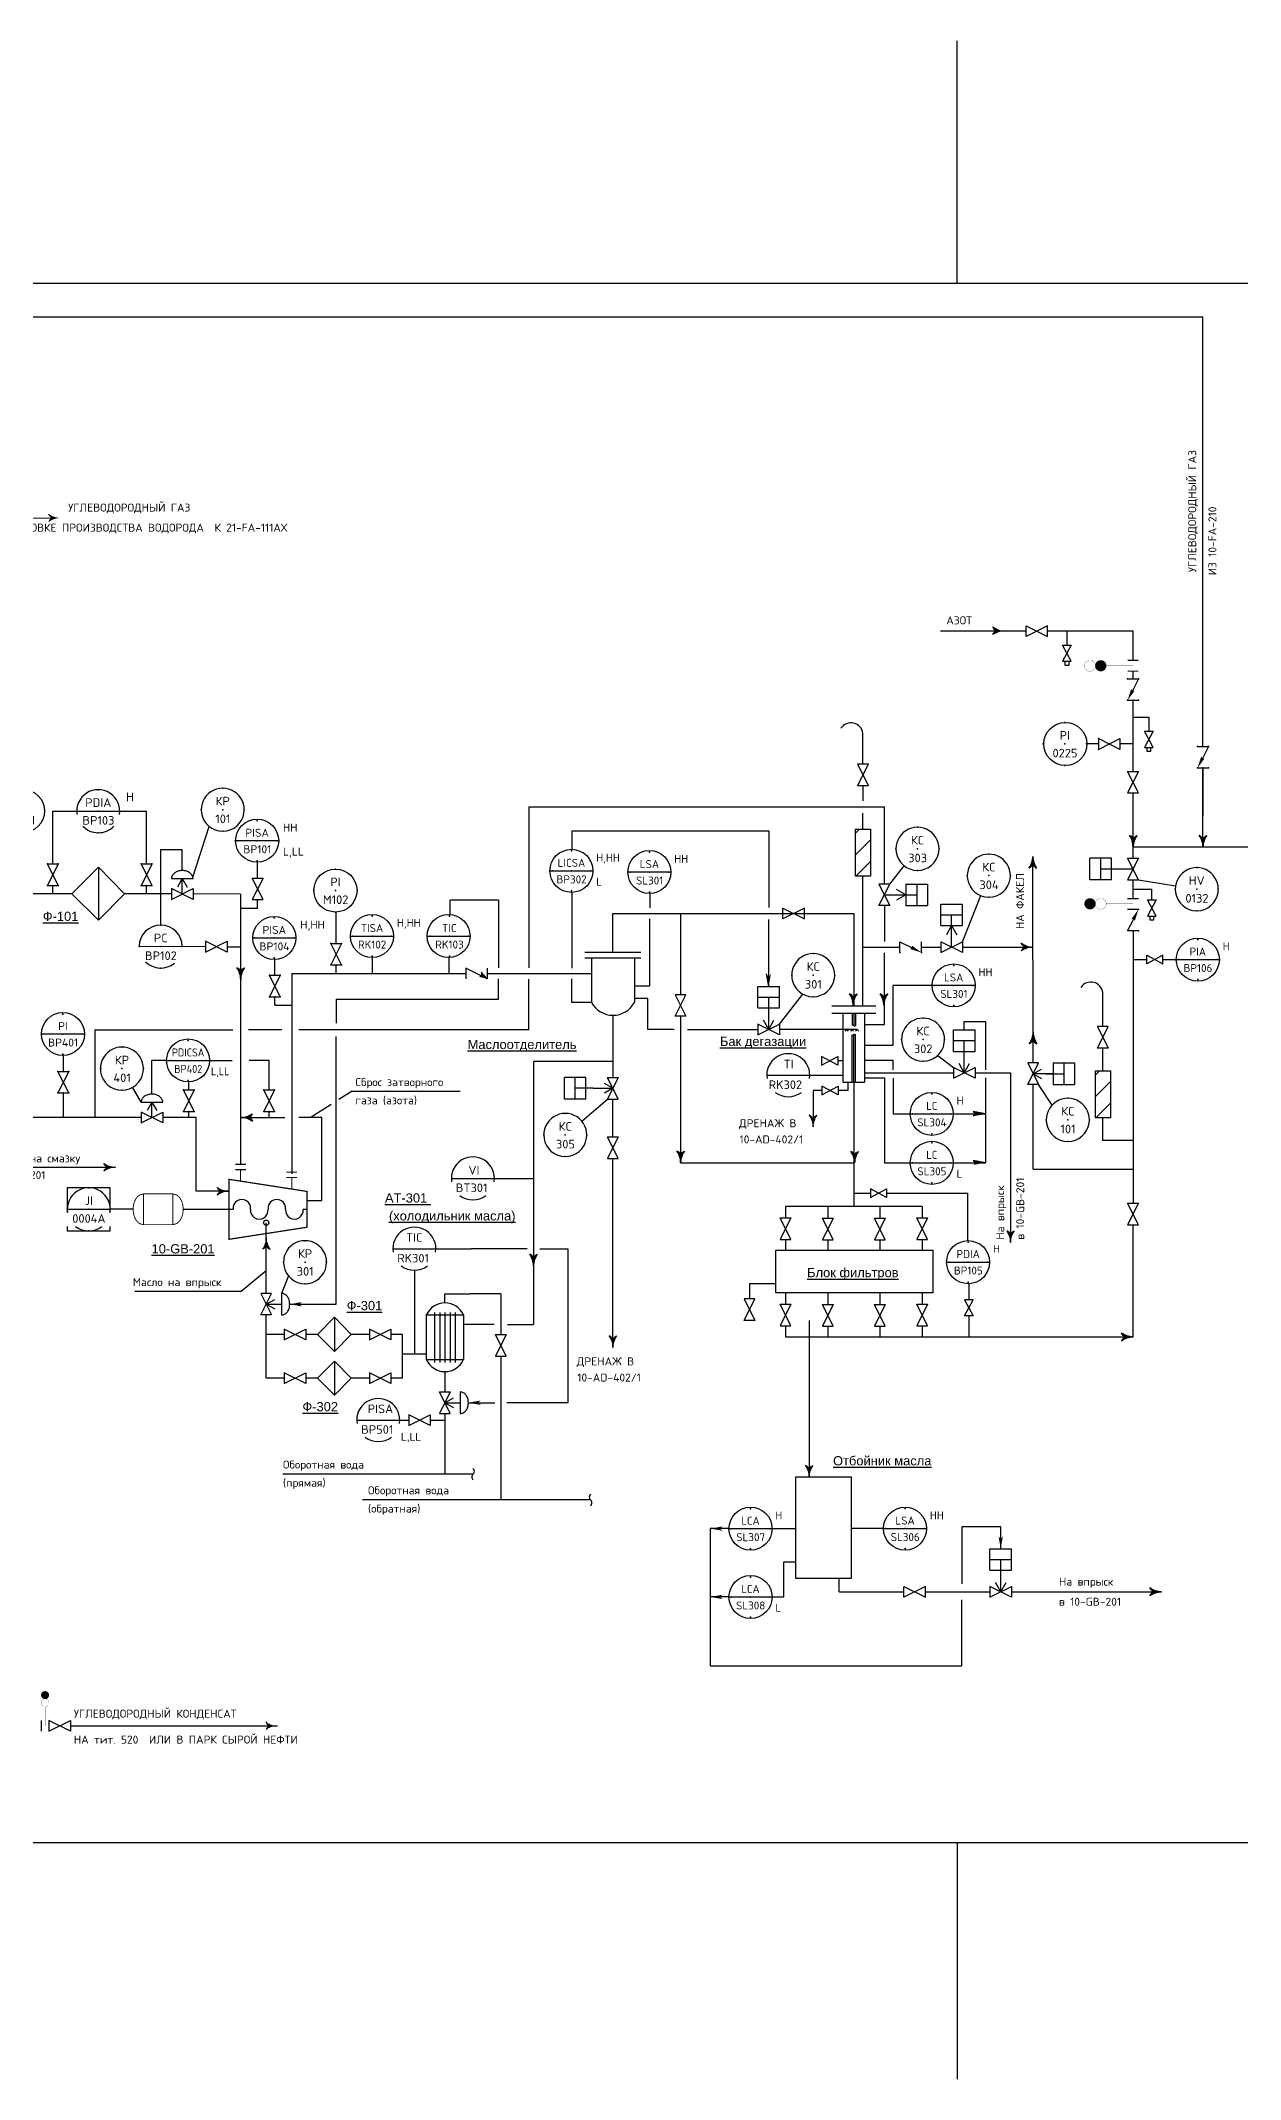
# Model space of a CAD drawing. Extents: x 71 to 279, y 48 to 143.
# Drawn here: x 217.02 to 236.52, y 48.41 to 81.53 of the extents above; entities that cross this region are included whole.
import ezdxf
from ezdxf.enums import TextEntityAlignment as Align

# ---------------------------------------------------------------- set-up
doc = ezdxf.new("R2010")
doc.units = 0
doc.header["$MEASUREMENT"] = 0
doc.linetypes.add('CENTER', pattern=[2, 1.25, -0.25, 0.25, -0.25])
doc.linetypes.add('SDASH', pattern=[0.09375, 0.046875, -0.046875])
doc.layers.get('0').update_dxf_attribs({"linetype": 'CONTINUOUS'})
for name, color, linetype in [('IN-ATTRIBS', 7, 'CONTINUOUS'), ('IN-EQUIPMENT', 7, 'CONTINUOUS'), ('IN-INST-TAP', 7, 'CONTINUOUS'), ('IN-INSTRUMENT', 7, 'SDASH'), ('IN-MAJ-PROC', 7, 'CONTINUOUS'), ('IN-MIN-PROC', 7, 'CONTINUOUS'), ('IN-TEXT', 51, 'CONTINUOUS')]:
    doc.layers.add(name, color=color, linetype=linetype)
doc.styles.add('ATTRIBS', font='SIMPLEX', dxfattribs={"width": 0.8, "height": 0.125})
doc.styles.add('HELV', font='HELV', dxfattribs={"height": 0.15})
doc.styles.add('NARROW', font='simplex', dxfattribs={"width": 0.75, "height": 0.1})
doc.styles.add('S1', font='SIMPLEX.shx')
doc.styles.add('SIMPLEX', font='SIMPLEX')

# ---------------------------------------------------------------- blocks, each defined once
blk = doc.blocks.new('BUBTEXT')
at = {"layer": 'IN-ATTRIBS'}
for p in [(0, 0.25), (-0.25, 0), (0, 0), (0.25, 0), (0, -0.25)]:
    blk.add_point(p, dxfattribs=at)
at = {"layer": 'IN-ATTRIBS', "flags": 1}
for tag, style, width, p in [('DWGNO', 'ATTRIBS', 0.8, (0.003, 0.447)), ('IDNUM', 'ATTRIBS', 0.8, (0.009, 0.584)), ('FILENO', 'ATTRIBS', 0.8, (-0.003, 0.311)), ('LOC', 'ATTRIBS', 0.8, (-0.08, -0.422)), ('SIG', 'ATTRIBS', 0.8, (-0.087, -0.563)), ('INSTALL', 'ATTRIBS', 0.8, (-0.087, -0.699)), ('DATE', 'ATTRIBS', 0.8, (-0.088, -0.969)), ('SERV', 'ATTRIBS', 0.8, (-0.083, -0.838)), ('CSYS', 'NARROW', 0.75, (-0.087, -1.243)), ('DES', 'NARROW', 0.75, (-0.087, -1.102))]:
    blk.add_attdef(tag, text='', height=0.1, dxfattribs=dict(at, style=style, width=width)).set_placement(p, align=Align.CENTER)
at = {"layer": 'IN-ATTRIBS', "style": 'ATTRIBS'}
blk.add_attdef('SYSCDV', text='', height=0.1, dxfattribs=at).set_placement((-0.312, 0.141), align=Align.RIGHT)
at = {"layer": 'IN-ATTRIBS', "style": 'ATTRIBS', "flags": 1}
blk.add_attdef('SYSCDI', text='', height=0.1, dxfattribs=at).set_placement((-0.312, 0.312), align=Align.RIGHT)
at = {"layer": 'IN-ATTRIBS', "style": 'S1'}
for tag, p in [('XT', (0.324, 0.257)), ('A1', (0.323, 0.115)), ('A2', (0.323, -0.035)), ('A3', (0.323, -0.185)), ('RES', (0.323, -0.342))]:
    blk.add_attdef(tag, p, '', height=0.1, dxfattribs=at)
for tag, p in [('INSTTYPE', (0, 0.05)), ('TAGNUM', (0.002, -0.156)), ('MD', (0.402, -0.565)), ('SZ', (0.402, -0.696))]:
    blk.add_attdef(tag, text='', height=0.1, dxfattribs=at).set_placement(p, align=Align.CENTER)
blk = doc.blocks.new('PH29B')
at = {"linetype": 'Continuous'}
blk.add_line((-0.25, 0), (0.25, 0), dxfattribs=at)
for points in [[(0.25, -0.038), (0.25, 0.25), (-0.25, 0.25), (-0.25, -0.038)], [(-0.25, -0.199), (-0.25, -0.25), (0.25, -0.25), (0.25, -0.199)]]:
    blk.add_lwpolyline(points)
for start, end in [(351.1529, 188.8471), (232.6037, 307.3963)]:
    blk.add_arc((0, 0), 0.25, start, end)
blk = doc.blocks.new('PE2')
for points in [[(0, 0, 0.150368), (0.188, 0.062, 0.150368)], [(0.125, 0, 0.206864), (0.188, 0.062, 0.206864)], [(0.125, 0, -0.206864), (0.188, -0.062, -0.206864)]]:
    blk.add_lwpolyline(points, format="xyb")
blk.add_arc((-0.008, -0.336), 0.336, 54.4623, 88.6678)
for points in [[(0, 0), (0.125, 0), (0.04, 0.003), (0.141, 0.008)], [(0, 0), (0.125, 0), (0.04, -0.003), (0.141, -0.008)], [(0.04, 0.003), (0.141, 0.008), (0.079, 0.011), (0.156, 0.019)], [(0.079, 0.011), (0.156, 0.019), (0.117, 0.024), (0.169, 0.031)], [(0.117, 0.024), (0.169, 0.031), (0.154, 0.041), (0.179, 0.046)], [(0.154, 0.041), (0.179, 0.046), (0.188, 0.062)], [(0.04, -0.003), (0.141, -0.008), (0.079, -0.011), (0.156, -0.019)], [(0.079, -0.011), (0.156, -0.019), (0.117, -0.024), (0.169, -0.031)], [(0.117, -0.024), (0.169, -0.031), (0.154, -0.041), (0.179, -0.046)], [(0.154, -0.041), (0.179, -0.046), (0.188, -0.062)]]:
    blk.add_solid(points)
blk = doc.blocks.new('VALVTEXT')
at = {"layer": 'IN-ATTRIBS'}
for p in [(0, 0.0625), (0, 0), (0.25, 0.0625), (0.25, 0), (0, -0.0625), (0.25, -0.0625)]:
    blk.add_point(p, dxfattribs=at)
at = {"layer": 'IN-ATTRIBS', "style": 'S1', "flags": 1}
for tag, p in [('DWGNO', (0.125, 0.4375)), ('IDNUM', (0.125, 0.5625)), ('FILENO', (0.125, 0.3125))]:
    blk.add_attdef(tag, text='', height=0.1, dxfattribs=at).set_placement(p, align=Align.CENTER)
at = {"layer": 'IN-ATTRIBS', "style": 'S1'}
for tag, p in [('MODE', (0.125, 0.078125)), ('SIZE', (0.125, -0.1875))]:
    blk.add_attdef(tag, text='', height=0.1, dxfattribs=at).set_placement(p, align=Align.CENTER)

msp = doc.modelspace()

# ---------------------------------------------------------------- hatches: boundary and pattern name
at = {"linetype": 'Continuous'}
h = msp.add_hatch(dxfattribs=at)
h.set_pattern_fill('ANSI31', color=256, scale=2, style=0)
h.set_pattern_definition([(45, (-0.99078, 5.6922), (-0.1767767, 0.1767767), [])])
h.paths.add_polyline_path([(230.266, 68.724), (230.509, 68.724), (230.509, 67.956), (230.266, 67.956)])
h = msp.add_hatch()
h.set_pattern_fill('ANSI35', color=2, scale=0.00014, style=0)
h.set_pattern_definition([(45, (-772.4184679, -356.5073298), (-0.0006286179285, 0.0006286179285), []), (45, (-772.4178393, -356.5073298), (-0.0006286179285, 0.0006286179285), [0.00111125, -0.00022225, 0, -0.00022225])])
edge = h.paths.add_edge_path()
edge.add_line((224.28, 66.29), (224.179, 66.398))
edge.add_line((224.145, 66.321), (224.277, 66.292))
edge.add_line((224.179, 66.343), (224.145, 66.321))
edge.add_line((224.179, 66.398), (224.179, 66.343))
h = msp.add_hatch(color=256, dxfattribs=at)
h.paths.add_polyline_path([(228.855, 66.321), (228.855, 66.166), (228.891, 66.369)])
h.paths.add_polyline_path([(228.819, 66.369), (228.855, 66.166), (228.855, 66.321)])
h = msp.add_hatch(dxfattribs=at)
h.set_pattern_fill('ANSI31', color=256, scale=2, style=0)
h.set_pattern_definition([(45, (2.9105, 1.76533), (-0.1767767, 0.1767767), [])])
h.paths.add_polyline_path([(234.167, 64.797), (234.41, 64.797), (234.41, 64.029), (234.167, 64.029)])
h = msp.add_hatch(color=256, dxfattribs=at)
h.paths.add_polyline_path([(232.226, 64.096), (232.381, 64.096), (232.178, 64.132)])
h.paths.add_polyline_path([(232.178, 64.061), (232.381, 64.096), (232.226, 64.096)])
h = msp.add_hatch(color=256, dxfattribs=at)
h.paths.add_polyline_path([(232.226, 63.301), (232.381, 63.301), (232.178, 63.337)])
h.paths.add_polyline_path([(232.178, 63.265), (232.381, 63.301), (232.226, 63.301)])
h = msp.add_hatch(color=256, dxfattribs=at)
h.paths.add_polyline_path([(221.271, 60.966), (221.223, 61.002), (221.069, 61.002)])
h.paths.add_polyline_path([(221.069, 61.002), (221.223, 61.002), (221.271, 61.038)])
h = msp.add_hatch(color=256, dxfattribs=at)
h.paths.add_polyline_path([(224.175, 59.365), (224.127, 59.401), (223.973, 59.401)])
h.paths.add_polyline_path([(223.973, 59.401), (224.127, 59.401), (224.175, 59.437)])
h = msp.add_hatch(color=256, dxfattribs=at)
h.paths.add_polyline_path([(228.108, 57.32), (228.06, 57.356), (227.906, 57.356)])
h.paths.add_polyline_path([(227.906, 57.356), (228.06, 57.356), (228.108, 57.391)])
h = msp.add_hatch(color=256, dxfattribs=at)
h.paths.add_polyline_path([(232.663, 57.231), (232.627, 57.183), (232.627, 57.029)])
h.paths.add_polyline_path([(232.627, 57.029), (232.627, 57.183), (232.591, 57.231)])
h = msp.add_hatch(color=256, dxfattribs=at)
h.paths.add_polyline_path([(228.108, 56.21), (228.06, 56.245), (227.906, 56.245)])
h.paths.add_polyline_path([(227.906, 56.245), (228.06, 56.245), (228.108, 56.281)])

# ---------------------------------------------------------------- linework, layer by layer
at = {"color": 6, "linetype": 'Continuous'}
for p, q in [((71.634, 77.594), (266.486, 77.594)), ((217.959, 68.102), (217.959, 67.241)), ((225.867, 66.63), (226.777, 66.63)), ((225.869, 66.723), (226.778, 66.723)), ((225.975, 66.63), (225.975, 65.905)), ((226.672, 66.63), (226.672, 65.905)), ((230.597, 65.843), (229.88, 65.843)), ((230.597, 65.726), (229.88, 65.726)), ((230.062, 65.726), (230.062, 64.608)), ((230.415, 65.726), (230.415, 64.608)), ((230.062, 64.608), (230.415, 64.608)), ((219.337, 62.544), (220.148, 62.544)), ((221.287, 62.544), (221.35, 62.544)), ((221.798, 60.79), (221.798, 60.236)), ((223.289, 60.827), (223.289, 60.103)), ((223.894, 60.827), (223.894, 60.103)), ((221.798, 60.077), (221.798, 59.523)), ((71.634, 52.255), (266.486, 52.255))]:
    msp.add_line(p, q, dxfattribs=at)
at = {"color": 5, "linetype": 'Continuous'}
for p, q in [((165.284, 77.048), (235.915, 77.048)), ((235.915, 70.066), (235.915, 77.048)), ((215.745, 73.775), (217.216, 73.778)), ((233.038, 71.94), (231.649, 71.94)), ((234.778, 71.94), (233.388, 71.94)), ((233.703, 71.94), (233.703, 71.711)), ((234.778, 71.464), (234.778, 71.94)), ((234.778, 71.166), (234.778, 71.289)), ((234.778, 69.66), (234.778, 70.816)), ((230.387, 69.777), (230.387, 70.278)), ((234.778, 70.542), (235.034, 70.542)), ((235.034, 70.542), (235.034, 70.314)), ((230.387, 69.427), (230.387, 69.183)), ((234.778, 68.431), (234.778, 69.31)), ((224.954, 69.083), (230.736, 69.083)), ((224.954, 69.083), (224.954, 66.469)), ((230.387, 68.724), (230.387, 68.982)), ((230.736, 67.829), (230.736, 69.083)), ((233.154, 64.922), (233.149, 68.277)), ((230.387, 65.843), (230.387, 67.956)), ((234.778, 67.747), (235.083, 67.747)), ((230.736, 67.479), (230.736, 66.897)), ((230.387, 66.804), (230.989, 66.804)), ((230.736, 65.547), (230.736, 66.711)), ((231.339, 66.804), (231.653, 66.804)), ((232.003, 66.804), (233.151, 66.805)), ((224.954, 65.463), (224.954, 66.286)), ((226.89, 65.969), (226.672, 65.969)), ((226.89, 65.466), (226.89, 65.969)), ((234.288, 65.515), (234.288, 66.067)), ((226.324, 65.697), (226.324, 64.686)), ((217.9, 65.463), (220.144, 65.463)), ((217.9, 65.463), (217.9, 64.035)), ((220.941, 65.463), (220.398, 65.463)), ((224.954, 65.463), (221.218, 65.463)), ((227.319, 65.466), (226.89, 65.466)), ((227.535, 65.466), (228.68, 65.466)), ((230.293, 65.466), (229.03, 65.466)), ((230.415, 65.547), (230.736, 65.547)), ((226.324, 64.946), (225.033, 64.946)), ((225.033, 64.946), (225.033, 60.672)), ((234.288, 64.797), (234.288, 65.165)), ((230.14, 64.608), (230.14, 64.473)), ((230.415, 64.761), (231.859, 64.761)), ((232.209, 64.761), (232.787, 64.761)), ((232.787, 64.761), (232.787, 62.007)), ((229.721, 64.473), (229.577, 64.473)), ((229.577, 64.473), (229.577, 63.932)), ((230.14, 64.473), (229.983, 64.473)), ((233.154, 63.197), (233.154, 64.572)), ((218.655, 64.035), (216.532, 64.035)), ((219.549, 64.035), (219.005, 64.035)), ((219.549, 62.837), (219.549, 64.035)), ((220.271, 64.035), (220.989, 64.035)), ((221.589, 64.035), (221.216, 64.035)), ((221.589, 62.689), (221.589, 64.035)), ((234.288, 63.661), (234.288, 64.029)), ((234.778, 63.661), (234.288, 63.661)), ((212.216, 63.227), (218.236, 63.227)), ((233.154, 63.197), (234.778, 63.197)), ((220.084, 62.837), (219.549, 62.837)), ((221.35, 62.689), (221.589, 62.689)), ((220.688, 61.177), (220.688, 62.326)), ((229.128, 62.588), (229.128, 62.406)), ((229.817, 62.588), (229.817, 62.4)), ((230.66, 62.588), (230.66, 62.4)), ((231.349, 62.588), (231.349, 62.406)), ((229.128, 62.056), (229.128, 61.875)), ((229.817, 62.056), (229.817, 61.868)), ((230.66, 62.056), (230.66, 61.868)), ((231.349, 62.056), (231.349, 61.875)), ((228.544, 61.332), (228.544, 61.087)), ((228.973, 61.332), (228.544, 61.332)), ((223.592, 61.023), (223.592, 61.171)), ((223.592, 61.171), (224.003, 61.171)), ((224.503, 61.171), (224.003, 61.171)), ((224.503, 61.171), (224.503, 60.509)), ((229.128, 61.185), (229.128, 61.003)), ((229.817, 61.185), (229.817, 60.997)), ((230.66, 61.185), (230.66, 60.997)), ((231.349, 61.185), (231.349, 61.003)), ((220.688, 59.798), (220.688, 60.827)), ((224.394, 60.672), (223.894, 60.672)), ((224.612, 60.672), (225.033, 60.672)), ((229.128, 60.653), (229.128, 60.471)), ((229.513, 60.737), (229.513, 58.195)), ((229.817, 60.653), (229.817, 60.465)), ((230.66, 60.653), (230.66, 60.465)), ((231.349, 60.653), (231.349, 60.471)), ((220.981, 60.511), (220.688, 60.511)), ((221.519, 60.511), (221.331, 60.511)), ((222.364, 60.511), (222.07, 60.511)), ((222.901, 60.511), (222.714, 60.511)), ((222.901, 59.798), (222.901, 60.511)), ((223.289, 60.19), (222.901, 60.19)), ((224.503, 60.159), (224.503, 57.821)), ((220.981, 59.798), (220.688, 59.798)), ((221.519, 59.798), (221.331, 59.798)), ((222.364, 59.798), (222.07, 59.798)), ((222.901, 59.798), (222.714, 59.798)), ((223.592, 59.907), (223.592, 59.576)), ((223.592, 59.226), (223.592, 58.24)), ((224.049, 58.24), (220.955, 58.24)), ((225.959, 57.821), (222.251, 57.821)), ((230.002, 56.329), (230.002, 56.547)), ((230.002, 56.329), (231.052, 56.329)), ((231.402, 56.329), (232.452, 56.329)), ((232.802, 56.329), (235.24, 56.329))]:
    msp.add_line(p, q, dxfattribs=at)
at = {"color": 2}
for p, q in [((233.633, 71.711), (233.773, 71.711)), ((233.773, 71.711), (233.633, 71.449)), ((233.773, 71.449), (233.633, 71.711)), ((233.633, 71.449), (233.773, 71.449)), ((234.69, 70.816), (234.865, 70.816)), ((235.104, 70.051), (234.964, 70.314)), ((235.104, 70.314), (234.964, 70.051)), ((234.964, 70.314), (235.104, 70.314)), ((234.964, 70.051), (235.104, 70.051)), ((235.827, 69.716), (236.002, 69.716)), ((234.078, 67.898), (234.078, 68.248)), ((234.428, 68.248), (234.078, 68.248)), ((234.253, 67.898), (234.253, 68.248)), ((234.428, 67.898), (234.428, 68.248)), ((219.148, 67.918), (219.498, 67.918)), ((219.323, 67.668), (219.323, 67.918)), ((234.778, 68.073), (234.253, 68.073)), ((217.218, 67.669), (217.218, 67.806)), ((218.743, 67.668), (218.743, 67.806)), ((220.547, 67.439), (220.547, 67.577)), ((230.736, 67.654), (231.261, 67.654)), ((231.086, 67.829), (231.436, 67.829)), ((231.086, 67.829), (231.086, 67.479)), ((231.261, 67.829), (231.261, 67.479)), ((231.436, 67.829), (231.436, 67.479)), ((234.428, 67.898), (234.078, 67.898)), ((234.69, 67.596), (234.865, 67.596)), ((231.086, 67.479), (231.436, 67.479)), ((231.653, 67.504), (232.003, 67.504)), ((231.653, 67.154), (231.653, 67.504)), ((231.653, 67.329), (232.003, 67.329)), ((231.828, 66.804), (231.828, 67.329)), ((232.003, 67.154), (232.003, 67.504)), ((234.865, 67.418), (234.69, 67.418)), ((235.153, 67.572), (235.013, 67.309)), ((235.153, 67.309), (235.013, 67.572)), ((235.013, 67.572), (235.153, 67.572)), ((235.013, 67.309), (235.153, 67.309)), ((231.653, 67.154), (232.003, 67.154)), ((231.339, 66.717), (231.339, 66.892)), ((235, 66.673), (235.262, 66.533)), ((235.262, 66.673), (235, 66.533)), ((235, 66.533), (235, 66.673)), ((235.262, 66.533), (235.262, 66.673)), ((221.825, 66.377), (221.825, 66.515)), ((224.28, 66.29), (223.93, 66.465)), ((223.93, 66.465), (223.93, 66.29)), ((224.28, 66.29), (224.179, 66.398)), ((224.28, 66.465), (224.28, 66.29)), ((220.826, 65.86), (220.826, 65.998)), ((228.68, 65.816), (228.68, 66.166)), ((228.68, 66.166), (229.03, 66.166)), ((228.68, 65.991), (229.03, 65.991)), ((228.855, 65.466), (228.855, 65.991)), ((229.03, 65.816), (229.03, 66.166)), ((228.68, 65.816), (229.03, 65.816)), ((231.859, 65.461), (232.209, 65.461)), ((231.859, 65.111), (231.859, 65.461)), ((231.859, 65.286), (232.209, 65.286)), ((232.034, 64.761), (232.034, 65.286)), ((232.209, 65.111), (232.209, 65.461)), ((229.716, 65.025), (229.716, 64.885)), ((229.716, 64.885), (229.978, 65.025)), ((229.978, 64.885), (229.716, 65.025)), ((229.978, 65.025), (229.978, 64.885)), ((231.859, 65.111), (232.209, 65.111)), ((225.884, 64.686), (225.534, 64.686)), ((225.534, 64.336), (225.534, 64.686)), ((225.709, 64.336), (225.709, 64.686)), ((225.884, 64.336), (225.884, 64.686)), ((233.36, 64.747), (233.652, 64.747)), ((233.477, 64.922), (233.477, 64.572)), ((233.477, 64.922), (233.827, 64.922)), ((233.652, 64.922), (233.652, 64.572)), ((233.827, 64.922), (233.827, 64.572)), ((217.39, 64.035), (217.39, 64.435)), ((218.655, 64.285), (219.005, 64.285)), ((218.83, 64.035), (218.83, 64.285)), ((225.884, 64.336), (225.534, 64.336)), ((226.001, 64.511), (225.709, 64.511)), ((229.721, 64.403), (229.983, 64.543)), ((229.983, 64.403), (229.721, 64.543)), ((229.721, 64.543), (229.721, 64.403)), ((229.983, 64.543), (229.983, 64.403)), ((233.477, 64.572), (233.827, 64.572)), ((219.428, 64.035), (219.428, 64.135)), ((220.736, 64.035), (220.736, 64.135)), ((230.77, 62.737), (230.508, 62.877)), ((230.508, 62.737), (230.77, 62.877)), ((230.508, 62.877), (230.508, 62.737)), ((230.77, 62.877), (230.77, 62.737)), ((220.688, 61.002), (220.938, 61.002)), ((220.938, 61.177), (220.938, 60.827)), ((232.04, 60.812), (232.18, 61.074)), ((232.04, 61.074), (232.18, 60.812)), ((232.18, 61.074), (232.04, 61.074)), ((232.18, 60.812), (232.04, 60.812)), ((223.592, 59.401), (223.842, 59.401)), ((223.842, 59.576), (223.842, 59.226)), ((232.452, 56.679), (232.452, 57.029)), ((232.452, 57.029), (232.802, 57.029)), ((232.802, 56.679), (232.802, 57.029)), ((232.452, 56.854), (232.802, 56.854)), ((232.452, 56.679), (232.802, 56.679)), ((232.627, 56.329), (232.627, 56.854)), ((217.035, 54.063), (217.035, 54.238))]:
    msp.add_line(p, q, dxfattribs=at)
at = {"linetype": 'Continuous'}
for p, q in [((217.218, 69.013), (218.743, 69.013)), ((219.495, 67.943), (219.762, 68.763)), ((225.662, 68.394), (225.662, 68.695)), ((225.662, 68.695), (228.855, 68.695)), ((228.855, 68.695), (228.855, 67.447)), ((218.973, 67.164), (218.973, 68.392)), ((218.973, 68.392), (219.323, 68.392)), ((219.323, 68.049), (219.323, 68.392)), ((220.194, 68.535), (220.89, 68.535)), ((219.323, 67.918), (219.247, 67.78)), ((219.323, 67.918), (219.4, 67.78)), ((225.303, 68.046), (225.999, 68.046)), ((226.57, 68.026), (227.267, 68.026)), ((230.823, 67.829), (231.058, 68.127)), ((225.656, 67.693), (225.656, 66.464)), ((226.924, 67.672), (226.924, 67.441)), ((231.086, 67.654), (230.933, 67.739)), ((231.086, 67.654), (230.933, 67.568)), ((232.003, 66.892), (232.304, 67.641)), ((234.778, 67.596), (234.778, 67.898)), ((234.865, 67.898), (235.468, 67.801)), ((220.271, 67.439), (220.547, 67.439)), ((224.462, 67.565), (223.676, 67.565)), ((223.676, 67.333), (223.676, 67.565)), ((224.462, 67.565), (224.462, 66.468)), ((226.924, 66.176), (226.924, 67.262)), ((228.855, 66.166), (228.855, 67.256)), ((220.472, 66.956), (221.169, 66.956)), ((222.06, 66.985), (222.757, 66.985)), ((223.304, 66.985), (224, 66.985)), ((231.828, 67.154), (231.743, 67.002)), ((231.828, 67.154), (231.914, 67.002)), ((219.7, 66.812), (218.623, 66.814)), ((220.05, 66.812), (220.271, 66.812)), ((234.778, 66.603), (235, 66.603)), ((235.262, 66.603), (235.484, 66.603)), ((235.484, 66.603), (236.18, 66.603)), ((224.462, 65.96), (224.462, 66.287)), ((225.656, 65.905), (225.656, 66.291)), ((228.855, 66.166), (228.819, 66.369)), ((221.824, 65.96), (224.462, 65.96)), ((221.824, 65.96), (221.824, 65.569)), ((226.672, 66.176), (226.924, 66.176)), ((229.03, 65.554), (229.411, 66.042)), ((230.881, 65.211), (230.881, 66.184)), ((230.881, 66.184), (231.516, 66.184)), ((231.516, 66.184), (232.213, 66.184)), ((220.826, 65.86), (221.103, 65.86)), ((225.975, 65.905), (225.656, 65.905)), ((228.855, 65.466), (228.769, 65.619)), ((228.855, 65.466), (228.94, 65.619)), ((230.212, 65.726), (230.212, 65.532)), ((230.264, 65.726), (230.264, 65.532)), ((232.034, 65.461), (232.034, 65.596)), ((232.034, 65.596), (232.381, 65.596)), ((232.381, 65.596), (232.381, 64.81)), ((217.036, 65.393), (217.732, 65.393)), ((221.824, 61.002), (221.824, 65.354)), ((230.124, 65.466), (230.098, 65.441)), ((230.124, 65.466), (230.149, 65.441)), ((230.208, 65.466), (230.183, 65.441)), ((230.208, 65.466), (230.234, 65.441)), ((230.212, 64.608), (230.212, 65.378)), ((230.264, 64.608), (230.264, 65.38)), ((230.293, 65.466), (230.268, 65.441)), ((230.293, 65.466), (230.318, 65.441)), ((219.072, 64.964), (218.83, 64.964)), ((218.83, 64.417), (218.83, 64.964)), ((219.072, 64.964), (219.768, 64.964)), ((219.768, 64.964), (220.133, 64.964)), ((220.736, 64.964), (220.409, 64.964)), ((230.062, 64.955), (229.978, 64.955)), ((230.415, 65.211), (230.881, 65.211)), ((230.415, 64.97), (230.881, 64.97)), ((230.881, 64.81), (230.881, 64.97)), ((231.603, 65.046), (231.859, 64.848)), ((228.824, 64.723), (229.492, 64.723)), ((229.492, 64.723), (230.062, 64.723)), ((230.415, 64.681), (230.736, 64.681)), ((230.736, 64.681), (230.736, 63.301)), ((230.881, 64.673), (230.881, 64.096)), ((232.034, 64.761), (231.949, 64.913)), ((232.034, 64.761), (232.12, 64.913)), ((232.381, 64.68), (232.381, 63.301)), ((233.154, 64.747), (233.291, 64.824)), ((233.154, 64.747), (233.291, 64.671)), ((218.655, 64.285), (218.516, 64.527)), ((218.83, 64.285), (218.753, 64.148)), ((218.83, 64.285), (218.907, 64.148)), ((222.087, 64.466), (221.867, 64.327)), ((222.087, 64.466), (223.841, 64.466)), ((225.817, 63.977), (226.236, 64.336)), ((226.324, 64.511), (226.186, 64.587)), ((226.324, 64.511), (226.186, 64.434)), ((233.461, 64.235), (233.241, 64.572)), ((221.402, 64.035), (221.745, 64.251)), ((230.881, 64.096), (231.159, 64.096)), ((231.159, 64.096), (231.856, 64.096)), ((231.856, 64.096), (232.381, 64.096)), ((232.381, 64.096), (232.178, 64.132)), ((232.178, 64.132), (232.226, 64.096)), ((232.178, 64.061), (232.226, 64.096)), ((232.381, 64.096), (232.178, 64.061)), ((230.736, 63.301), (231.159, 63.301)), ((231.159, 63.301), (231.856, 63.301)), ((231.856, 63.301), (232.381, 63.301)), ((232.178, 63.337), (232.226, 63.301)), ((232.381, 63.301), (232.178, 63.337)), ((223.697, 63.047), (225.033, 63.047)), ((230.238, 62.807), (230.508, 62.807)), ((230.77, 62.807), (232.093, 62.807)), ((232.092, 62.035), (232.092, 62.807)), ((218.524, 62.544), (218.152, 62.544)), ((222.745, 61.904), (223.413, 61.904)), ((223.413, 61.904), (224.019, 61.904)), ((224.929, 61.904), (224.019, 61.904)), ((225.137, 61.904), (225.592, 61.904)), ((225.592, 61.904), (225.592, 59.401)), ((231.75, 61.687), (232.447, 61.687)), ((221.048, 61.461), (220.938, 61.177)), ((223.095, 61.554), (223.095, 60.19)), ((232.11, 61.335), (232.11, 61.074)), ((220.688, 61.002), (220.825, 61.079)), ((220.688, 61.002), (220.825, 60.925)), ((221.069, 61.002), (221.824, 61.002)), ((223.289, 60.827), (223.894, 60.827)), ((232.11, 60.812), (232.11, 60.472)), ((223.289, 60.103), (223.894, 60.103)), ((223.592, 59.401), (223.729, 59.478)), ((223.592, 59.401), (223.729, 59.324)), ((223.973, 59.401), (224.404, 59.401)), ((225.592, 59.401), (224.601, 59.401)), ((222.159, 59.12), (222.827, 59.12)), ((222.827, 59.12), (223.004, 59.12)), ((223.354, 59.12), (223.592, 59.12)), ((228.214, 57.356), (227.906, 57.356)), ((227.906, 57.356), (227.906, 55.126)), ((228.214, 57.356), (228.91, 57.356)), ((228.91, 57.356), (229.294, 57.356)), ((230.725, 57.358), (230.197, 57.358)), ((230.725, 57.358), (231.421, 57.358)), ((231.996, 57.382), (231.996, 56.458)), ((232.627, 57.382), (231.996, 57.382)), ((232.627, 57.029), (232.627, 57.382)), ((229.102, 56.245), (229.102, 56.813)), ((229.102, 56.813), (229.294, 56.813)), ((232.627, 56.329), (232.541, 56.482)), ((232.627, 56.329), (232.713, 56.482)), ((228.214, 56.245), (227.906, 56.245)), ((228.214, 56.245), (228.91, 56.245)), ((228.91, 56.245), (229.102, 56.245)), ((231.996, 55.126), (231.996, 56.2)), ((227.906, 55.126), (231.996, 55.126))]:
    msp.add_line(p, q, dxfattribs=at)
at = {"color": 3, "linetype": 'Continuous'}
for p, q in [((239.097, 68.431), (234.778, 68.431)), ((226.324, 66.723), (226.324, 67.352)), ((226.324, 67.352), (230.057, 67.352)), ((227.424, 67.352), (227.424, 66.032)), ((229.437, 67.352), (230.238, 67.352)), ((230.238, 67.352), (230.238, 65.843)), ((234.778, 67.068), (234.778, 62.642)), ((227.424, 65.682), (227.424, 63.302)), ((230.238, 64.608), (230.238, 62.588)), ((227.424, 63.302), (230.238, 63.302)), ((231.349, 62.588), (229.128, 62.588)), ((234.778, 60.471), (234.778, 62.292)), ((229.128, 60.471), (234.778, 60.471)), ((217.505, 54.15), (220.872, 54.15))]:
    msp.add_line(p, q, dxfattribs=at)
at = {"linetype": 'CENTER'}
for p, q in [((230.238, 65.726), (230.238, 65.521)), ((230.238, 64.608), (230.238, 65.389)), ((223.425, 60.869), (223.425, 60.057)), ((223.508, 60.869), (223.508, 60.057)), ((223.592, 60.869), (223.592, 60.057)), ((223.675, 60.869), (223.675, 60.057)), ((223.758, 60.869), (223.758, 60.057))]:
    msp.add_line(p, q, dxfattribs=at)
at = {"color": 4, "linetype": 'Continuous'}
for p, q in [((220.279, 61.216), (220.688, 61.549)), ((218.549, 61.216), (220.279, 61.216))]:
    msp.add_line(p, q, dxfattribs=at)
at = {"color": 5}
for points in [[(217.216, 73.778, -0.206864), (217.154, 73.841)], [(217.216, 73.778, 0.206864), (217.154, 73.716)]]:
    msp.add_lwpolyline(points, format="xyb", dxfattribs=at)
at = {"color": 2}
for points in [[(233.388, 72.027), (233.038, 71.852), (233.038, 72.027), (233.388, 71.852)], [(234.565, 70.018), (234.215, 70.193), (234.215, 70.018), (234.565, 70.193)], [(230.3, 69.777), (230.475, 69.427), (230.3, 69.427), (230.475, 69.777)], [(234.865, 69.31), (234.69, 69.66), (234.865, 69.66), (234.69, 69.31)], [(234.865, 67.898), (234.69, 68.248), (234.865, 68.248), (234.69, 67.898)], [(217.305, 67.806), (217.13, 68.156), (217.305, 68.156), (217.13, 67.806)], [(218.831, 67.806), (218.656, 68.156), (218.831, 68.156), (218.656, 67.806)], [(220.635, 67.577), (220.46, 67.927), (220.635, 67.927), (220.46, 67.577)], [(219.148, 67.58), (219.498, 67.755), (219.498, 67.58), (219.148, 67.755)], [(230.648, 67.829), (230.823, 67.479), (230.648, 67.479), (230.823, 67.829)], [(229.437, 67.439), (229.087, 67.264), (229.087, 67.439), (229.437, 67.264)], [(219.7, 66.724), (220.05, 66.899), (220.05, 66.724), (219.7, 66.899)], [(221.912, 66.515), (221.737, 66.865), (221.912, 66.865), (221.737, 66.515)], [(231.653, 66.717), (232.003, 66.892), (232.003, 66.717), (231.653, 66.892)], [(220.914, 65.998), (220.739, 66.348), (220.914, 66.348), (220.739, 65.998)], [(227.336, 66.032), (227.511, 65.682), (227.336, 65.682), (227.511, 66.032)], [(228.68, 65.379), (229.03, 65.554), (229.03, 65.379), (228.68, 65.554)], [(234.201, 65.515), (234.376, 65.165), (234.201, 65.165), (234.376, 65.515)], [(217.477, 64.435), (217.302, 64.785), (217.477, 64.785), (217.302, 64.435)], [(226.411, 64.336), (226.236, 64.686), (226.411, 64.686), (226.236, 64.336)], [(231.859, 64.673), (232.209, 64.848), (232.209, 64.673), (231.859, 64.848)], [(233.066, 64.922), (233.241, 64.572), (233.066, 64.572), (233.241, 64.922)], [(219.515, 64.135), (219.34, 64.485), (219.515, 64.485), (219.34, 64.135)], [(220.823, 64.135), (220.648, 64.485), (220.823, 64.485), (220.648, 64.135)], [(218.655, 63.948), (219.005, 64.123), (219.005, 63.948), (218.655, 64.123)], [(226.411, 63.372), (226.236, 63.722), (226.411, 63.722), (226.236, 63.372)], [(234.865, 62.292), (234.69, 62.642), (234.865, 62.642), (234.69, 62.292)], [(229.216, 62.056), (229.041, 62.406), (229.216, 62.406), (229.041, 62.056)], [(229.904, 62.05), (229.729, 62.4), (229.904, 62.4), (229.729, 62.05)], [(230.748, 62.05), (230.573, 62.4), (230.748, 62.4), (230.573, 62.05)], [(231.436, 62.056), (231.261, 62.406), (231.436, 62.406), (231.261, 62.056)], [(220.6, 61.177), (220.775, 60.827), (220.6, 60.827), (220.775, 61.177)], [(228.456, 61.087), (228.631, 60.737), (228.456, 60.737), (228.631, 61.087)], [(229.216, 60.653), (229.041, 61.003), (229.216, 61.003), (229.041, 60.653)], [(229.904, 60.647), (229.729, 60.997), (229.904, 60.997), (229.729, 60.647)], [(230.748, 60.647), (230.573, 60.997), (230.748, 60.997), (230.573, 60.647)], [(231.436, 60.653), (231.261, 61.003), (231.436, 61.003), (231.261, 60.653)], [(220.981, 60.424), (221.331, 60.599), (221.331, 60.424), (220.981, 60.599)], [(222.364, 60.424), (222.714, 60.599), (222.714, 60.424), (222.364, 60.599)], [(224.59, 60.159), (224.415, 60.509), (224.59, 60.509), (224.415, 60.159)], [(220.981, 59.711), (221.331, 59.886), (221.331, 59.711), (220.981, 59.886)], [(222.364, 59.711), (222.714, 59.886), (222.714, 59.711), (222.364, 59.886)], [(223.679, 59.226), (223.504, 59.576), (223.679, 59.576), (223.504, 59.226)], [(223.004, 59.032), (223.354, 59.207), (223.354, 59.032), (223.004, 59.207)], [(231.402, 56.417), (231.052, 56.242), (231.052, 56.417), (231.402, 56.242)], [(232.452, 56.242), (232.802, 56.417), (232.802, 56.242), (232.452, 56.417)], [(217.155, 54.063), (217.505, 54.238), (217.505, 54.063), (217.155, 54.238)]]:
    msp.add_lwpolyline(points, close=True, dxfattribs=at)
for points in [[(233.669, 71.449), (233.669, 71.388), (233.737, 71.388), (233.737, 71.449)], [(234.69, 71.166), (234.865, 71.166), (234.773, 70.981)], [(235, 70.051), (235, 69.991), (235.068, 69.991), (235.068, 70.051)], [(235.827, 70.066), (236.002, 70.066), (235.91, 69.881)], [(234.865, 67.068), (234.69, 67.068), (234.783, 67.253)], [(235.049, 67.309), (235.049, 67.249), (235.117, 67.249), (235.117, 67.309)], [(230.989, 66.717), (230.989, 66.892), (231.175, 66.799)], [(233.477, 64.747), (233.154, 64.747)], [(226.001, 64.511), (226.324, 64.511)]]:
    msp.add_lwpolyline(points, dxfattribs=at)
for points, const_width in [([(234.078, 71.466, 1), (234.078, 71.287, 1)], 0.0035), ([(234.253, 71.422, 1), (234.253, 71.331, 1)], 0.091), ([(234.078, 67.463, 1), (234.078, 67.554, 1)], 0.091), ([(234.253, 67.419, 1), (234.253, 67.598, 1)], 0.0035), ([(217.06, 54.65, 1), (217.125, 54.65, 1)], 0.065), ([(217.029, 54.525, 1), (217.156, 54.525, 1)], 0.0025)]:
    msp.add_lwpolyline(points, format="xyb", close=True, dxfattribs=dict(at, const_width=const_width))
for points, const_width in [([(234.34, 71.376), (234.778, 71.376)], 0.007), ([(234.865, 71.464), (234.69, 71.464)], 0.021), ([(234.865, 71.289), (234.69, 71.289)], 0.021), ([(234.34, 67.508), (234.778, 67.508)], 0.007), ([(220.183, 63.277), (220.358, 63.277)], 0.021), ([(221.015, 63.148), (221.19, 63.148)], 0.021), ([(217.092, 54.463), (217.092, 54.15)], 0.005)]:
    msp.add_lwpolyline(points, dxfattribs=dict(at, const_width=const_width))
at = {"linetype": 'Continuous'}
for points in [[(230.266, 68.724), (230.509, 68.724), (230.509, 67.956), (230.266, 67.956)], [(234.167, 64.797), (234.41, 64.797), (234.41, 64.029), (234.167, 64.029)]]:
    msp.add_lwpolyline(points, close=True, dxfattribs=at)
at = {"color": 6, "linetype": 'Continuous'}
for points in [[(217.525, 67.669), (217.959, 68.102), (218.382, 67.669), (217.959, 67.241)], [(228.973, 61.882), (231.521, 61.882), (231.521, 61.185), (228.973, 61.185)], [(221.519, 60.511), (221.798, 60.79), (222.07, 60.511), (221.798, 60.236)], [(221.519, 59.798), (221.798, 60.077), (222.07, 59.798), (221.798, 59.523)], [(229.294, 58.195), (230.197, 58.195), (230.197, 56.547), (229.294, 56.547)]]:
    msp.add_lwpolyline(points, close=True, dxfattribs=at)
at = {"color": 2}
for points in [[(219.498, 67.918, 0.126822), (219.486, 67.966, 0.10607), (219.447, 68.011, 0.085783), (219.392, 68.039, 0.075445), (219.323, 68.049, 0.075445), (219.254, 68.039, 0.085783), (219.2, 68.011, 0.10607), (219.161, 67.966, 0.126822), (219.148, 67.918)], [(219.005, 64.285, 0.126822), (218.992, 64.334, 0.10607), (218.954, 64.378, 0.085783), (218.899, 64.406, 0.075445), (218.83, 64.417, 0.075445), (218.761, 64.406, 0.085783), (218.706, 64.378, 0.10607), (218.667, 64.334, 0.126822), (218.655, 64.285)], [(220.938, 60.827, 0.126822), (220.986, 60.84, 0.10607), (221.031, 60.878, 0.085783), (221.059, 60.933, 0.075445), (221.069, 61.002, 0.075445), (221.059, 61.071, 0.085783), (221.031, 61.126, 0.10607), (220.986, 61.165, 0.126822), (220.938, 61.177)], [(223.842, 59.226, 0.126822), (223.89, 59.238, 0.10607), (223.935, 59.277, 0.085783), (223.963, 59.332, 0.075445), (223.973, 59.401, 0.075445), (223.963, 59.47, 0.085783), (223.935, 59.525, 0.10607), (223.89, 59.564, 0.126822), (223.842, 59.576)]]:
    msp.add_lwpolyline(points, format="xyb", dxfattribs=at)
at = {"color": 6, "linetype": 'Continuous', "const_width": 0.02}
for points in [[(220.084, 62.642), (220.084, 63.031), (221.35, 62.835), (221.35, 62.544)], [(220.084, 62.642), (220.084, 62.057), (221.35, 62.253), (221.35, 62.544)]]:
    msp.add_lwpolyline(points, dxfattribs=at)
at = {"color": 3, "linetype": 'Continuous'}
for points in [[(220.747, 54.15, -0.206864), (220.685, 54.213)], [(220.747, 54.15, 0.206864), (220.685, 54.088)]]:
    msp.add_lwpolyline(points, format="xyb", dxfattribs=at)
for centre in [(233.678, 70.106), (216.735, 69.016), (220.54, 68.533), (225.649, 68.044), (226.917, 68.024), (221.813, 67.724), (220.819, 66.954), (222.407, 66.984), (223.651, 66.984), (235.831, 66.602), (231.863, 66.182), (217.383, 65.392), (219.418, 64.963), (231.506, 64.095), (231.506, 63.299), (232.097, 61.685), (228.56, 57.354), (231.072, 57.356), (228.56, 56.244)]:
    msp.add_circle(centre, 0.35)
at = {"linetype": 'Continuous'}
msp.add_circle((220.688, 62.326), 0.0424, dxfattribs=at)
at = {"color": 5, "linetype": 'Continuous'}
for centre in [(230.192, 70.251), (234.093, 66.04)]:
    msp.add_arc(centre, 0.197, 7.7667, 145.684, dxfattribs=at)
for centre, start, end in [((217.957, 69.013), 351.1529, 188.8471), ((219.98, 69.037), 351.1529, 188.8471), ((219.98, 69.037), 188.8471, 351.1529), ((217.957, 69.013), 223.9686, 315.7886), ((231.274, 68.402), 351.1529, 188.8471), ((231.274, 68.402), 188.8471, 351.1529), ((232.434, 67.966), 351.1529, 188.8471), ((232.434, 67.966), 188.8471, 351.1529), ((235.814, 67.746), 351.1529, 188.8471), ((235.814, 67.746), 188.8471, 351.1529), ((229.579, 66.349), 351.1529, 188.8471), ((229.579, 66.349), 188.8471, 351.1529), ((231.364, 65.301), 351.1529, 188.8471), ((218.342, 64.83), 351.1529, 188.8471), ((229.174, 64.723), 351.1529, 188.8471), ((231.364, 65.301), 188.8471, 351.1529), ((218.342, 64.83), 188.8471, 351.1529), ((229.174, 64.723), 232.6037, 307.3963), ((233.718, 63.998), 351.1529, 188.8471), ((225.549, 63.752), 351.1529, 188.8471), ((233.718, 63.998), 188.8471, 351.1529), ((225.549, 63.752), 188.8471, 351.1529), ((224.047, 63.047), 351.1529, 188.8471), ((224.047, 63.047), 232.6037, 307.3963), ((221.318, 61.684), 351.1529, 188.8471), ((223.095, 61.904), 351.1529, 188.8471), ((221.318, 61.684), 188.8471, 351.1529), ((223.095, 61.904), 232.6037, 307.3963), ((222.509, 59.12), 351.1529, 188.8471), ((222.509, 59.12), 232.6037, 307.3963)]:
    msp.add_arc(centre, 0.35, start, end)
at = {"linetype": 'Continuous'}
for centre, radius, start, end in [((218.973, 66.814), 0.35, 0, 180), ((218.973, 66.814), 0.35, 225.1689, 309.8237), ((230.225, 65.522), 0.0164, 37.1963, 142.8037), ((230.228, 65.399), 0.0242, 229.6654, 310.3346), ((230.251, 65.542), 0.0164, 217.1963, 322.8037), ((230.254, 65.372), 0.0131, 37.1963, 142.8037), ((224.012, 58.286), 0.059, 309.297, 51.6277), ((224.086, 58.194), 0.059, 128.3723, 230.703), ((225.998, 57.867), 0.059, 128.3723, 230.703), ((225.922, 57.775), 0.059, 309.297, 51.6277)]:
    msp.add_arc(centre, radius, start, end, dxfattribs=at)
at = {"color": 6, "linetype": 'Continuous'}
for centre, radius, start, end in [((226.324, 66.093), 0.396, 208.3614, 331.6386), ((220.29, 62.56), 0.143, 353.7361, 186.2639), ((220.86, 62.56), 0.143, 353.7361, 186.2639), ((220.575, 62.528), 0.143, 173.7361, 6.2639), ((221.145, 62.528), 0.143, 173.7361, 6.2639), ((223.592, 60.691), 0.332, 24.1703, 155.8297), ((223.592, 60.239), 0.332, 204.1703, 335.8297)]:
    msp.add_arc(centre, radius, start, end, dxfattribs=at)
at = {"color": 2}
for p in [(234.215, 70.193), (234.215, 70.106), (234.215, 70.018), (234.865, 67.418), (234.865, 67.068), (234.865, 67.068), (230.989, 66.717), (230.989, 66.717), (231.339, 66.717)]:
    msp.add_point(p, dxfattribs=at)
at = {"color": 5}
for points in [[(217.187, 73.82), (217.162, 73.825), (217.154, 73.841)], [(217.187, 73.737), (217.162, 73.732), (217.154, 73.716)], [(217.224, 73.803), (217.172, 73.81), (217.187, 73.82), (217.162, 73.825)], [(217.224, 73.754), (217.172, 73.747), (217.187, 73.737), (217.162, 73.732)], [(217.262, 73.79), (217.185, 73.797), (217.224, 73.803), (217.172, 73.81)], [(217.262, 73.767), (217.185, 73.76), (217.224, 73.754), (217.172, 73.747)], [(217.301, 73.782), (217.2, 73.787), (217.262, 73.79), (217.185, 73.797)], [(217.301, 73.775), (217.2, 73.77), (217.262, 73.767), (217.185, 73.76)], [(217.341, 73.778), (217.216, 73.778), (217.301, 73.782), (217.2, 73.787)], [(217.341, 73.778), (217.216, 73.778), (217.301, 73.775), (217.2, 73.77)]]:
    msp.add_solid(points, dxfattribs=at)
at = {"color": 2}
for points in [[(234.746, 70.996), (234.69, 70.816), (234.8, 70.966)], [(235.883, 69.896), (235.827, 69.716), (235.937, 69.866)], [(234.809, 67.237), (234.865, 67.418), (234.756, 67.268)], [(231.159, 66.772), (231.339, 66.717), (231.189, 66.826)]]:
    msp.add_solid(points, dxfattribs=at)
at = {"color": 3, "linetype": 'Continuous'}
for points in [[(220.719, 54.191), (220.693, 54.196), (220.685, 54.213)], [(220.719, 54.109), (220.693, 54.104), (220.685, 54.088)], [(220.755, 54.174), (220.703, 54.182), (220.719, 54.191), (220.693, 54.196)], [(220.755, 54.126), (220.703, 54.119), (220.719, 54.109), (220.693, 54.104)], [(220.793, 54.161), (220.716, 54.169), (220.755, 54.174), (220.703, 54.182)], [(220.793, 54.139), (220.716, 54.131), (220.755, 54.126), (220.703, 54.119)], [(220.832, 54.153), (220.731, 54.158), (220.793, 54.161), (220.716, 54.169)], [(220.832, 54.147), (220.731, 54.142), (220.793, 54.139), (220.716, 54.131)], [(220.872, 54.15), (220.747, 54.15), (220.832, 54.153), (220.731, 54.158)], [(220.872, 54.15), (220.747, 54.15), (220.832, 54.147), (220.731, 54.142)]]:
    msp.add_solid(points, dxfattribs=at)
at = {"layer": 'IN-EQUIPMENT', "color": 6}
for points, const_width in [([(220.183, 63.19), (220.358, 63.19)], 0.021), ([(220.27, 63.002), (220.27, 63.19)], 0.015), ([(221.015, 63.061), (221.19, 63.061)], 0.021), ([(221.103, 62.873), (221.103, 63.061)], 0.015), ([(218.691, 62.294), (218.691, 62.794)], 0.015), ([(219.17, 62.794), (219.17, 62.294)], 0.015)]:
    msp.add_lwpolyline(points, dxfattribs=dict(at, const_width=const_width))
at = {"layer": 'IN-EQUIPMENT', "color": 6, "const_width": 0.015}
msp.add_lwpolyline([(219.17, 62.794), (219.23, 62.777, -0.107118), (219.288, 62.721, -0.079807), (219.324, 62.643, -0.067453), (219.337, 62.544, -0.067453), (219.324, 62.444, -0.079807), (219.288, 62.367, -0.107118), (219.23, 62.311), (219.17, 62.294), (218.691, 62.294), (218.631, 62.311, -0.107118), (218.573, 62.367, -0.079807), (218.538, 62.444, -0.067453), (218.524, 62.544, -0.067453), (218.538, 62.643, -0.079807), (218.573, 62.721, -0.107118), (218.631, 62.777), (218.691, 62.794)], format="xyb", close=True, dxfattribs=at)
at = {"layer": 'IN-INST-TAP'}
for p, q in [((234.215, 70.106), (234.028, 70.106)), ((234.778, 70.106), (234.565, 70.106)), ((217.218, 68.156), (217.218, 69.013)), ((218.743, 68.156), (218.743, 69.013)), ((220.547, 67.927), (220.547, 68.182)), ((221.825, 66.865), (221.825, 67.374)), ((220.826, 66.348), (220.826, 66.603)), ((222.414, 66.377), (222.414, 66.632)), ((223.662, 66.379), (223.662, 66.634)), ((217.39, 64.785), (217.39, 65.04)), ((220.736, 64.485), (220.736, 64.964)), ((219.428, 64.485), (219.428, 64.613))]:
    msp.add_line(p, q, dxfattribs=at)
at = {"layer": 'IN-MAJ-PROC', "color": 5}
for p, q in [((235.915, 68.431), (235.915, 69.716)), ((235.915, 69.716), (235.915, 68.938)), ((235.083, 67.572), (235.083, 67.747))]:
    msp.add_line(p, q, dxfattribs=at)
at = {"layer": 'IN-MAJ-PROC', "color": 3}
for p, q in [((234.778, 68.248), (234.778, 68.431)), ((217.525, 67.669), (215.305, 67.669)), ((219.148, 67.668), (218.382, 67.669)), ((220.271, 67.667), (219.498, 67.668)), ((220.271, 67.667), (220.271, 63.277)), ((221.103, 66.377), (221.103, 63.123)), ((221.103, 66.377), (223.93, 66.377)), ((224.278, 66.377), (225.975, 66.377))]:
    msp.add_line(p, q, dxfattribs=at)
at = {"layer": 'IN-MIN-PROC', "color": 4, "linetype": 'Continuous'}
for p, q in [((231.917, 77.595), (231.917, 81.533)), ((231.917, 52.255), (231.917, 48.408))]:
    msp.add_line(p, q, dxfattribs=at)
at = {"layer": 'IN-TEXT', "color": 5}
for p, q in [((226.324, 63.722), (226.324, 64.336)), ((226.324, 60.298), (226.324, 63.372))]:
    msp.add_line(p, q, dxfattribs=at)

# ---------------------------------------------------------------- block references
at = {"color": 2, "xscale": 1.4, "yscale": 1.4, "zscale": 1.4, "rotation": 270}
for p in [(234.778, 71.166), (235.915, 70.066)]:
    msp.add_blockref('VALVTEXT', p, dxfattribs=at)
at = {"color": 5, "linetype": 'Continuous'}
for p, rotation in [((235.915, 68.431), 90), ((233.149, 68.277), 270), ((233.15, 66.805), 180), ((220.272, 66.281), 90), ((233.154, 65.423), 270), ((230.252, 63.297), 90), ((220.078, 62.837), 180), ((225.033, 61.625), 90)]:
    msp.add_blockref('PE2', p, dxfattribs=dict(at, rotation=rotation))
msp.add_blockref('PE2', (220.278, 64.036), dxfattribs=at)
at = {"color": 5, "xscale": -1}
for p, rotation in [((229.577, 63.885), 270), ((220.689, 62.082), 90), ((232.787, 62.007), 270), ((226.324, 60.298), 270), ((229.513, 58.195), 270)]:
    msp.add_blockref('PE2', p, dxfattribs=dict(at, rotation=rotation))
for p in [(234.778, 60.471), (235.24, 56.329)]:
    msp.add_blockref('PE2', p, dxfattribs=at)
at = {"layer": 'IN-EQUIPMENT', "xscale": 1.4, "yscale": 1.4, "zscale": 1.4}
msp.add_blockref('PH29B', (217.802, 62.544), dxfattribs=at)
at = {"layer": 'IN-INST-TAP', "xscale": 1.4, "yscale": 1.4, "zscale": 1.4, "rotation": 90}
for p in [(217.218, 67.806), (218.743, 67.806), (221.825, 66.515), (220.826, 65.998), (217.39, 64.435), (219.428, 64.135), (220.736, 64.135)]:
    msp.add_blockref('VALVTEXT', p, dxfattribs=at)
at = {"layer": 'IN-INSTRUMENT', "zscale": 1.4}
for p, xscale, yscale, values in [((233.669, 70.106), 1.4, 1.4, {'INSTTYPE': 'PI', 'TAGNUM': '0225'}), ((216.735, 69.016), 1.4, 1.4, {'INSTTYPE': 'PI', 'TAGNUM': 'M101'}), ((217.957, 69.013), 1.4, 1.4, {'INSTTYPE': 'PDIA', 'TAGNUM': 'BP103', 'A1': 'H'}), ((219.98, 69.037), 1.4, 1.4, {'INSTTYPE': 'КР', 'TAGNUM': '101'}), ((220.54, 68.533), 1.3, 1.3, {'INSTTYPE': 'PISA', 'TAGNUM': 'BP101', 'A1': 'HH', 'A3': 'L,LL'}), ((231.274, 68.402), 1.4, 1.4, {'INSTTYPE': 'КC', 'TAGNUM': '303'}), ((225.649, 68.044), 1.25, 1.3, {'INSTTYPE': 'LICSA', 'TAGNUM': 'BP302', 'A1': 'H,HH', 'A3': 'L'}), ((226.917, 68.024), 1.25, 1.3, {'INSTTYPE': 'LSA', 'TAGNUM': 'SL301', 'A1': 'HH'}), ((232.434, 67.966), 1.4, 1.4, {'INSTTYPE': 'КC', 'TAGNUM': '304'}), ((221.813, 67.724), 1.4, 1.4, {'INSTTYPE': 'PI', 'TAGNUM': 'M102'}), ((235.814, 67.746), 1.4, 1.4, {'INSTTYPE': 'HV', 'TAGNUM': '0132'}), ((220.819, 66.954), 1.3, 1.3, {'INSTTYPE': 'PISA', 'TAGNUM': 'BP104', 'A1': 'Н,HH'}), ((222.407, 66.984), 1.25, 1.3, {'INSTTYPE': 'TISA', 'TAGNUM': 'RK102', 'A1': 'Н,HH'}), ((223.664, 66.984), 1.25, 1.3, {'INSTTYPE': 'TIC', 'TAGNUM': 'RK103'}), ((218.973, 66.814), 1.4, 1.4, {'INSTTYPE': 'PC', 'TAGNUM': 'BP102'}), ((235.831, 66.602), 1.25, 1.3, {'INSTTYPE': 'PIA', 'TAGNUM': 'BP106', 'A1': 'H'}), ((229.579, 66.349), 1.4, 1.4, {'INSTTYPE': 'КC', 'TAGNUM': '301'}), ((231.863, 66.182), 1.25, 1.3, {'INSTTYPE': 'LSA', 'TAGNUM': 'SL301', 'A1': 'HH'}), ((217.383, 65.392), 1.3, 1.3, {'INSTTYPE': 'PI', 'TAGNUM': 'BP401'}), ((231.364, 65.301), 1.4, 1.4, {'INSTTYPE': 'КC', 'TAGNUM': '302'}), ((219.418, 64.963), 1.15, 1.3, {'INSTTYPE': 'PDICSA', 'TAGNUM': 'BP402', 'A3': 'L,LL'}), ((218.342, 64.83), 1.4, 1.4, {'INSTTYPE': 'КР', 'TAGNUM': '401'}), ((231.506, 64.095), 1.25, 1.3, {'INSTTYPE': 'LС', 'TAGNUM': 'SL304', 'A1': 'H'}), ((233.718, 63.998), 1.4, 1.4, {'INSTTYPE': 'КC', 'TAGNUM': '101'}), ((225.549, 63.752), 1.4, 1.4, {'INSTTYPE': 'КC', 'TAGNUM': '305'}), ((231.506, 63.299), 1.25, 1.3, {'INSTTYPE': 'LС', 'TAGNUM': 'SL305', 'A3': 'L'}), ((217.802, 62.544), 1.4, 1.4, {'INSTTYPE': 'JI', 'TAGNUM': '0004A'}), ((221.318, 61.684), 1.4, 1.4, {'INSTTYPE': 'КР', 'TAGNUM': '301'}), ((232.098, 61.687), 1.25, 1.3, {'INSTTYPE': 'PDIA', 'TAGNUM': 'BP105', 'A1': 'H'}), ((228.56, 57.354), 1.25, 1.3, {'INSTTYPE': 'LСА', 'TAGNUM': 'SL307', 'A1': 'H'}), ((231.072, 57.356), 1.25, 1.3, {'INSTTYPE': 'LSA', 'TAGNUM': 'SL306', 'A1': 'HH'}), ((228.56, 56.244), 1.25, 1.3, {'INSTTYPE': 'LСА', 'TAGNUM': 'SL308', 'A3': 'L'})]:
    msp.add_blockref('BUBTEXT', p, dxfattribs=dict(at, xscale=xscale, yscale=yscale)).add_auto_attribs(values)
at = {"layer": 'IN-MAJ-PROC', "color": 5}
for p, rotation in [((232.684, 71.94), 178.4656585002992), ((234.778, 68.431), 88.46565850029917), ((230.23, 65.86), 90), ((230.727, 65.86), 90), ((227.424, 63.302), 90)]:
    msp.add_blockref('PE2', p, dxfattribs=dict(at, rotation=rotation))
at = {"layer": 'IN-MIN-PROC', "rotation": 180}
msp.add_blockref('PE2', (218.236, 63.227), dxfattribs=at)

# ---------------------------------------------------------------- texts
at = {"color": 1, "linetype": 'Continuous', "style": 'SIMPLEX'}
for s, p in [('УГЛЕВОДОРОДНЫЙ ГАЗ ', (235.805, 72.898)), ('ИЗ 10-FA-210', (236.133, 72.847)), ('НА ФАКЕЛ', (233.006, 67.097)), ('в 10-GB-201', (233.009, 62.05)), ('На впрыск', (232.683, 62.05))]:
    msp.add_text(s, height=0.13, rotation=90, dxfattribs=at).set_placement(p)
for s, p in [('АЗОТ', (231.742, 72.05)), ('Сброс затворного', (222.138, 64.546)), ('газа (азота)', (222.138, 64.25)), ('ДРЕНАЖ В', (228.374, 63.878)), ('10-AD-402/1', (228.381, 63.615)), ('Масло на смазку ', (216.271, 63.308)), ('10-GB-201', (216.271, 63.035)), ('Масло на впрыск', (218.519, 61.296)), ('ДРЕНАЖ В', (225.736, 60.008)), ('10-AD-402/1', (225.743, 59.745)), ('Оборотная вода', (220.959, 58.331)), ('(прямая)', (220.959, 58.035)), ('Оборотная вода', (222.342, 57.913)), ('(обратная)', (222.342, 57.616)), ('На впрыск', (233.574, 56.429)), ('в 10-GB-201', (233.574, 56.102)), ('УГЛЕВОДОРОДНЫЙ КОНДЕНСАТ', (217.56, 54.283)), ('НА тит. 520  ИЛИ В ПАРК СЫРОЙ НЕФТИ ', (217.56, 53.862))]:
    msp.add_text(s, height=0.13, dxfattribs=at).set_placement(p)
at = {"linetype": 'Continuous', "style": 'SIMPLEX'}
for s, p in [('TI', (229.098, 64.835)), ('RK302', (228.855, 64.499)), ('BT301', (223.769, 62.824)), ('VI', (223.975, 63.108)), ('TIC', (222.961, 62.016)), ('RK301', (222.817, 61.68)), ('PISA', (222.337, 59.232)), ('BP501', (222.231, 58.896))]:
    msp.add_text(s, height=0.14, dxfattribs=at).set_placement(p)
at = {"linetype": 'Continuous'}
msp.add_text('L,LL', height=0.125, dxfattribs=at).set_placement((222.878, 58.782))
at = {"layer": 'IN-TEXT', "color": 1, "style": 'SIMPLEX'}
for s, p in [('УГЛЕВОДОРОДНЫЙ ГАЗ ', (217.469, 73.882)), ('К УСТАНОВКЕ ПРОИЗВОДСТВА ВОДОРОДА  К 21-FA-111АХ', (216.156, 73.556))]:
    msp.add_text(s, height=0.13, dxfattribs=at).set_placement(p)
at = {"layer": 'IN-TEXT', "color": 4, "style": 'HELV'}
for s, p in [('%%uФ-101', (217.345, 67.231)), ('%%uМаслоотделитель', (224.846, 65.148)), ('%%uБак дегазации', (228.764, 65.198)), ('%%uАТ-301 ', (222.99, 62.654)), ('%%u(холодильник масла)', (223.711, 62.363)), ('%%u10-GB-201', (219.336, 61.827)), ('%%uБлок фильтров', (230.223, 61.441)), ('%%uФ-301', (222.285, 60.905)), ('%%uФ-302', (221.565, 59.262)), ('%%uОтбойник масла', (230.701, 58.383))]:
    msp.add_text(s, height=0.15, dxfattribs=at).set_placement(p, align=Align.CENTER)

doc.saveas('drawing.dxf')
